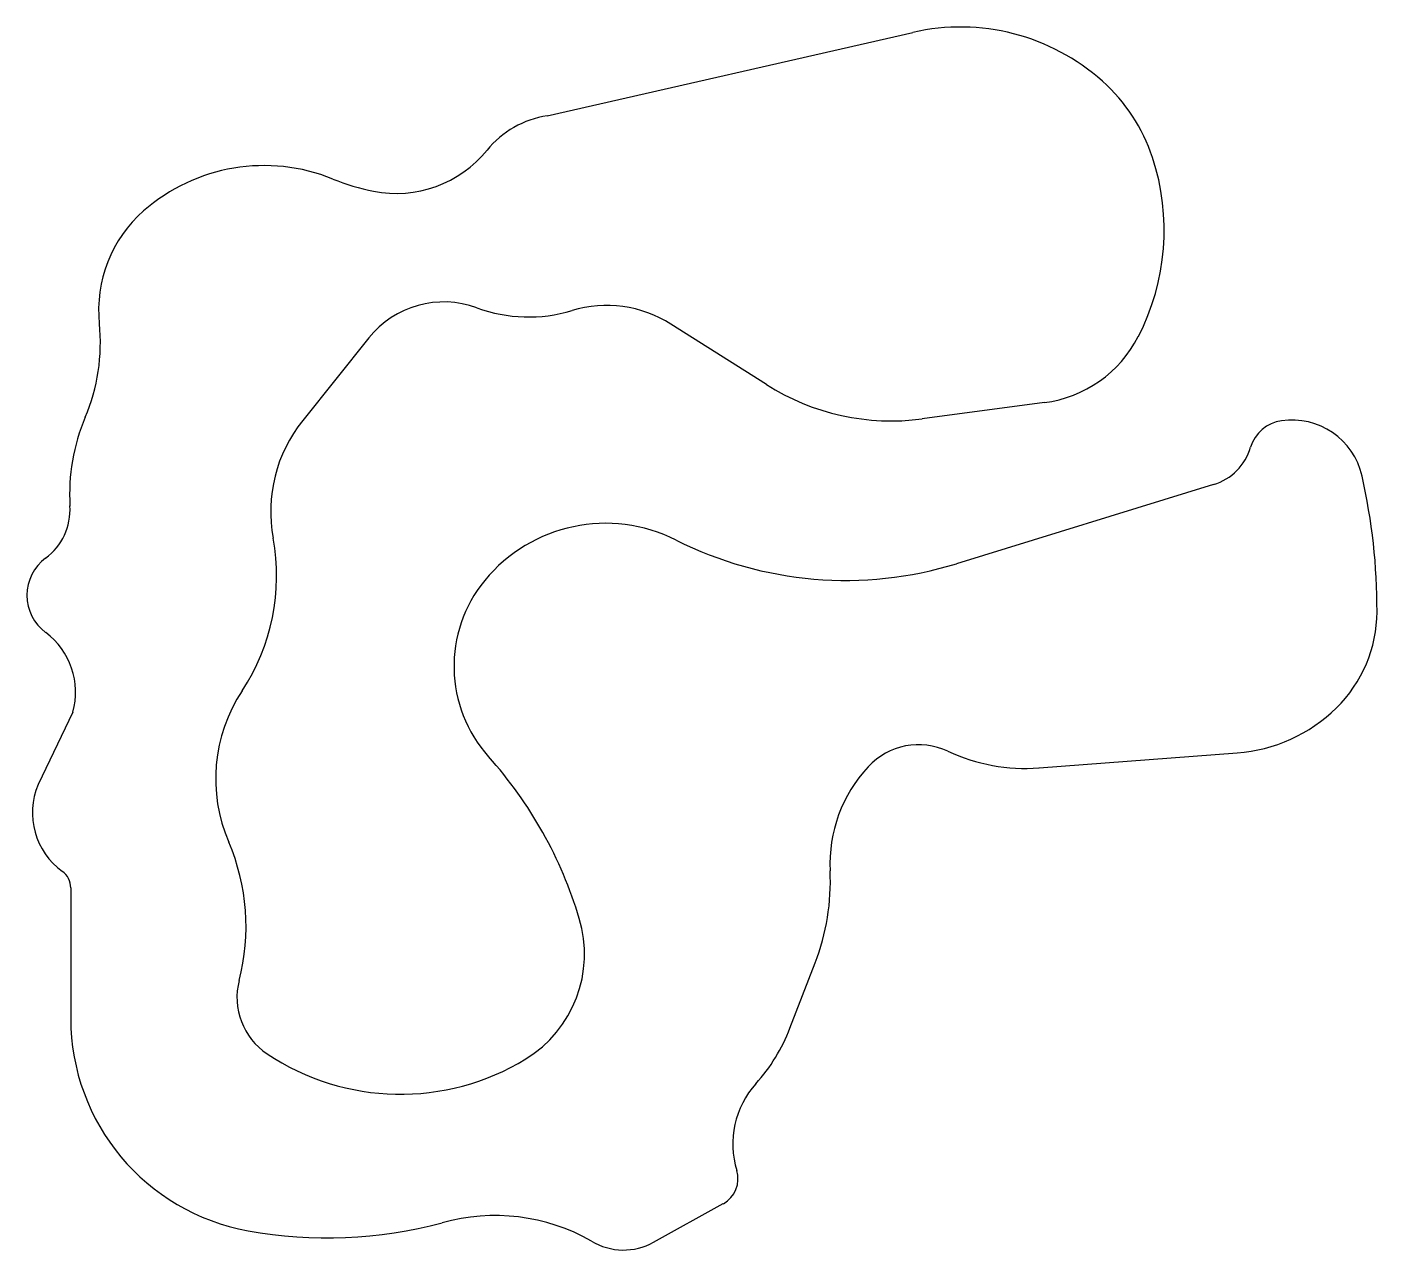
# Model space of a CAD drawing. Extents: x 6.49 to 10.51, y 2.8 to 6.44.
import ezdxf

# ---------------------------------------------------------------- set-up
doc = ezdxf.new("R2010")
doc.units = 0
doc.header["$LTSCALE"] = 0.5
doc.header["$MEASUREMENT"] = 0
doc.layers.add('MODELSKETCH_VISIBLE', color=7, linetype='CONTINUOUS')

msp = doc.modelspace()

# ---------------------------------------------------------------- linework, layer by layer
at = {"layer": 'MODELSKETCH_VISIBLE'}
for p, q in [((8.0358, 6.1785), (9.1259, 6.4271)), ((8.6897, 5.3774), (8.4049, 5.5577)), ((7.5046, 5.5165), (7.3075, 5.2704)), ((9.5178, 5.3237), (9.154, 5.2754)), ((10.0221, 5.0794), (9.2558, 4.8437)), ((6.6222, 4.4014), (6.5191, 4.1856)), ((9.5018, 4.2353), (10.0921, 4.28)), ((6.6162, 3.8781), (6.6162, 3.4891)), ((8.7596, 3.46), (8.8346, 3.6542)), ((8.3532, 2.822), (8.561, 2.9369))]:
    msp.add_line(p, q, dxfattribs=at)
for centre, radius, start, end in [((9.2673, 5.8068), 0.6362, 48.2485, 102.8472), ((9.3413, 5.8897), 0.5251, 18.2467, 48.2485), ((8.0787, 5.8959), 0.2858, 98.6348, 140.9164), ((7.5861, 6.296), 0.3488, 258.8575, 320.9164), ((9.1838, 5.8377), 0.691, 332.6822, 18.2467), ((7.1924, 5.485), 0.545, 67.8824, 131.1895), ((7.6464, 6.6022), 0.6609, 247.8824, 258.8575), ((7.0922, 5.5995), 0.3929, 131.1895, 185.9221), ((7.728, 5.3376), 0.2862, 69.8641, 141.3122), ((7.9808, 6.027), 0.448, 249.8641, 286.7747), ((8.2134, 5.2553), 0.3579, 57.6562, 106.7747), ((6.1392, 5.5007), 0.5653, 337.031, 5.9221), ((9.4691, 5.6903), 0.3698, 277.5694, 332.6822), ((9.0623, 5.9657), 0.6964, 237.6562, 277.5694), ((7.2029, 5.0498), 0.5901, 157.031, 183.3112), ((7.6468, 4.9986), 0.4348, 141.3122, 190.4599), ((10.2548, 5.0572), 0.2149, 12.8056, 98.167), ((10.2402, 5.1587), 0.1124, 98.167, 163.3955), ((9.9732, 5.2383), 0.1662, 287.1003, 343.3955), ((8.7142, 4.707), 1.7948, 359.7847, 12.8056), ((6.4332, 5.0053), 0.1809, 306.7115, 3.3112), ((8.2104, 4.4979), 0.4663, 63.2389, 140.6191), ((6.6092, 4.807), 0.6204, 326.5732, 10.4599), ((8.9257, 5.9165), 1.1224, 243.2389, 287.1003), ((6.6238, 4.7497), 0.138, 126.7115, 233.3651), ((8.1617, 4.5379), 0.4033, 140.6191, 221.8583), ((10.1062, 4.7018), 0.4028, 314.4113, 359.7847), ((6.4097, 4.4617), 0.2209, 344.1454, 53.3651), ((7.5247, 4.2027), 0.4765, 146.5732, 203.2691), ((10.0563, 4.7527), 0.4741, 274.3307, 314.4113), ((6.9143, 3.4204), 1.2715, 16.7486, 41.8583), ((9.1432, 4.0989), 0.2055, 64.8998, 137.0674), ((9.4607, 4.7767), 0.543, 244.8998, 274.3307), ((9.3045, 3.9489), 0.4258, 137.0674, 182.7), ((6.7181, 4.1018), 0.2159, 157.1628, 234.0348), ((6.5017, 3.7628), 0.637, 345.3957, 23.2691), ((6.5558, 3.8781), 0.0605, 0, 54.0348), ((8.206, 3.8971), 0.6739, 338.8784, 2.7), ((7.7806, 3.6811), 0.3668, 301.4511, 16.7486), ((7.3135, 3.5513), 0.2019, 165.3957, 236.284), ((7.2594, 3.4891), 0.6432, 180, 259.7586), ((8.2566, 3.6543), 0.5393, 318.1164, 338.8784), ((7.5986, 3.9786), 0.7156, 236.284, 301.4511), ((8.8585, 3.1145), 0.2693, 138.1164, 196.996), ((8.52, 3.011), 0.0848, 298.9404, 16.996), ((7.8809, 2.3216), 0.5798, 60.3219, 105.8199), ((7.3817, 4.1658), 1.3309, 259.7586, 284.8543), ((8.2635, 2.9843), 0.1855, 238.9976, 298.9404)]:
    msp.add_arc(centre, radius, start, end, dxfattribs=at)

doc.saveas('drawing.dxf')
